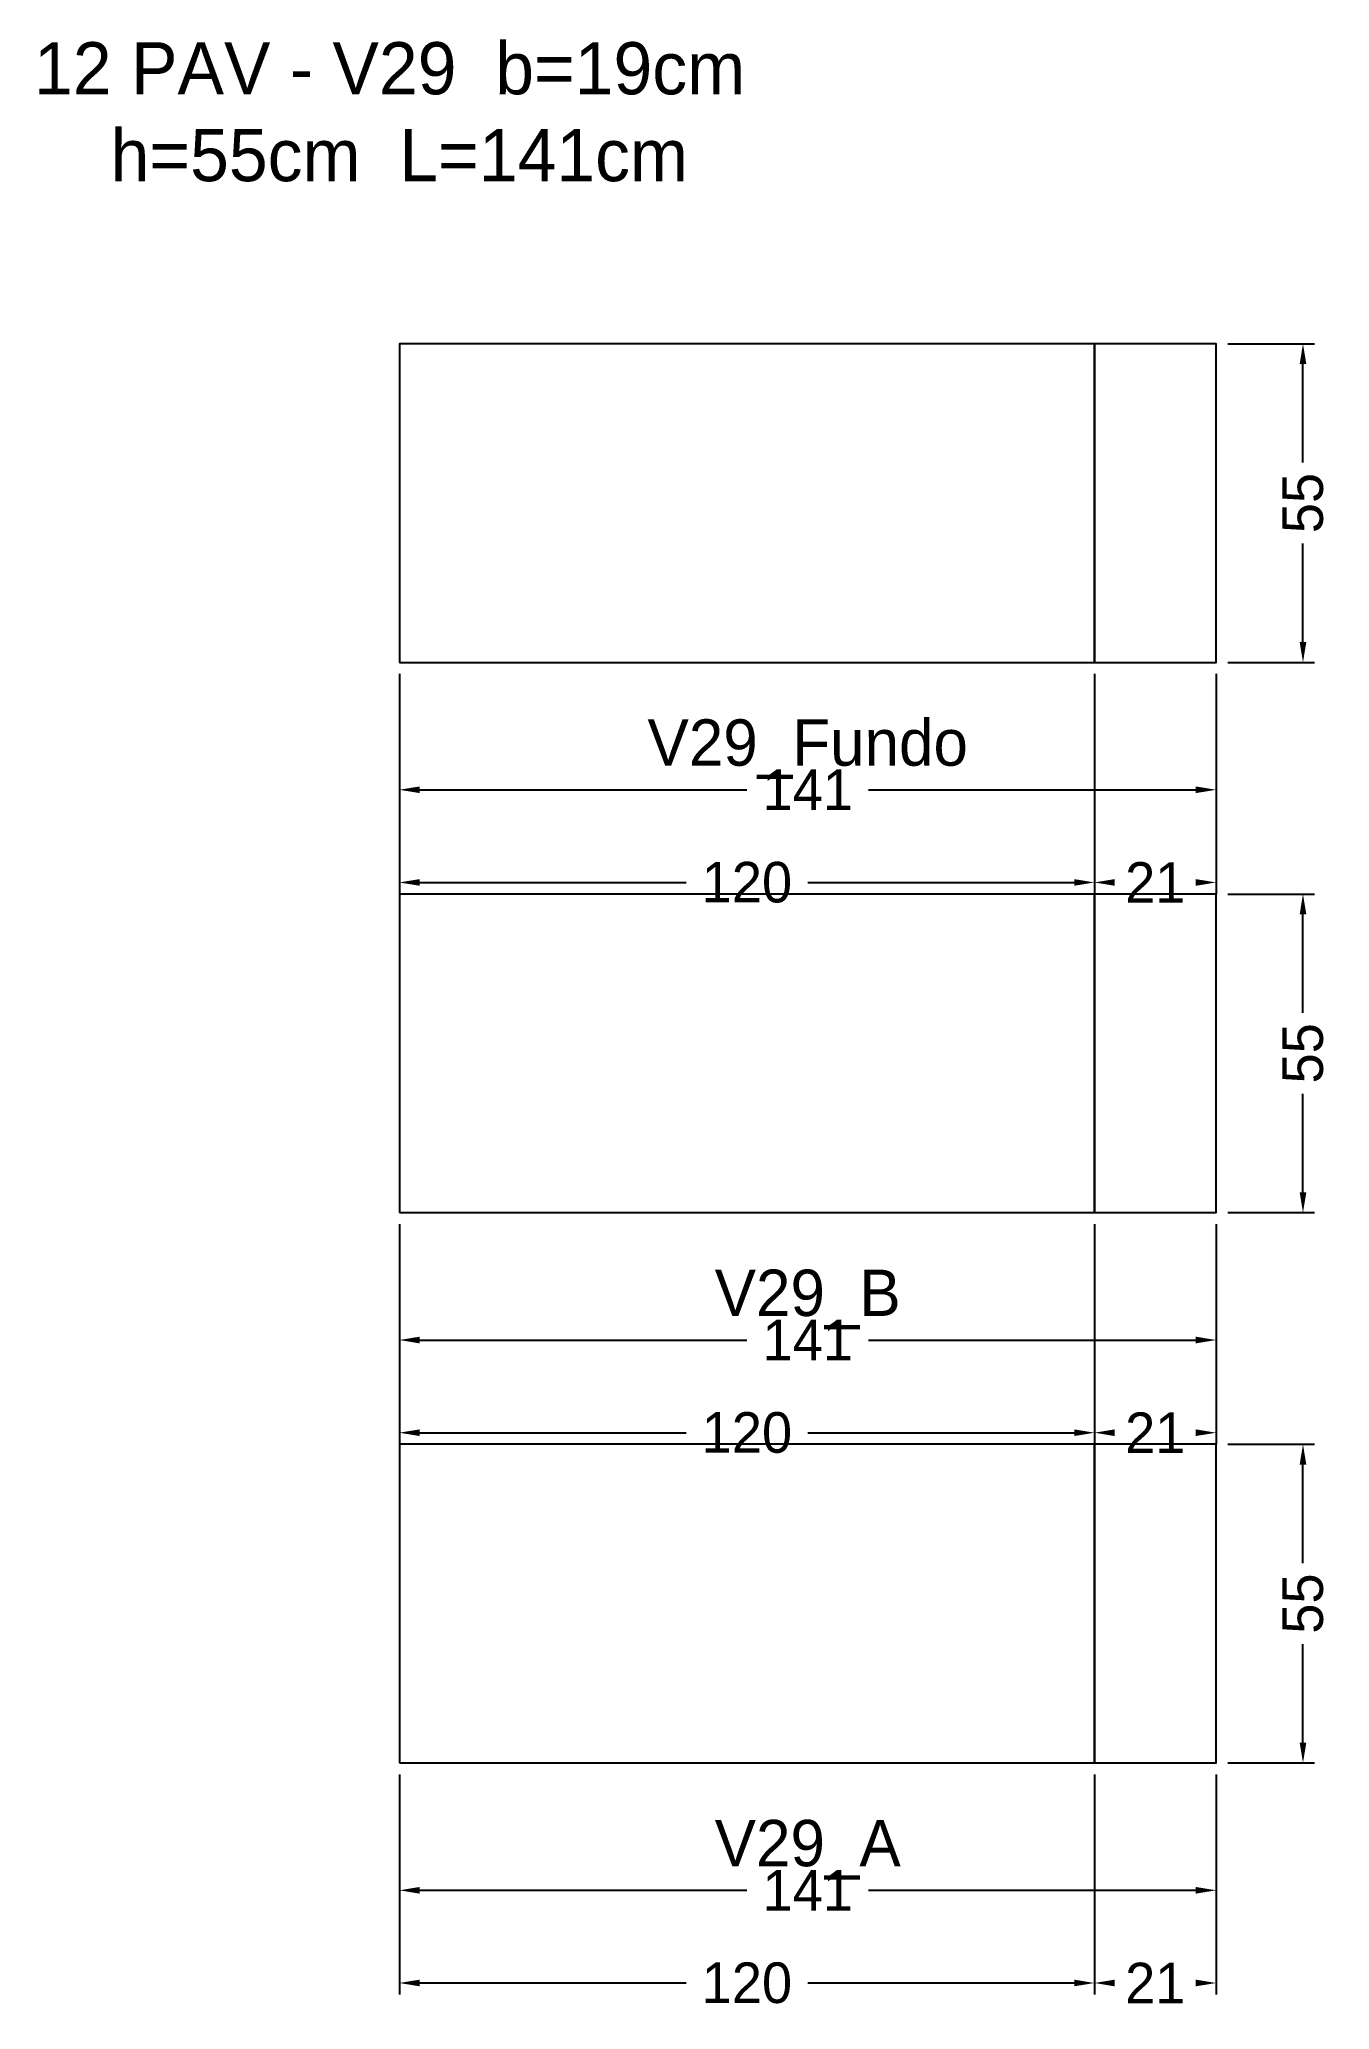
# Model space of a CAD drawing. Header units: metres. Extents: x -62 to 161, y -43 to 298.
import ezdxf

# ---------------------------------------------------------------- set-up
doc = ezdxf.new("R2010")
doc.units = ezdxf.units.M
for name, color, linetype in [('COTA', 3, 'Continuous'), ('NOMENCLATURA', 2, 'Continuous'), ('Paineis', 7, 'Continuous'), ('Texto Secao', 2, 'Continuous')]:
    doc.layers.add(name, color=color, linetype=linetype)
doc.dimstyles.new('COTA_VIG', dxfattribs={"dimtxt": 7, "dimasz": 3.5, "dimexe": 2, "dimexo": 2, "dimgap": 1.5, "dimtad": 1, "dimdec": 1, "dimcen": 2.5, "dimclrd": 3, "dimclre": 3, "dimclrt": 3, "dimazin": 3, "dimtfac": 1, "dimtmove": 0, "dimatfit": 3})

# ---------------------------------------------------------------- blocks, each defined once
blk = doc.blocks.new('_CLOSEDFILLED')
at = {"color": 0, "linetype": 'BYBLOCK'}
blk.add_solid([(-1, 0.164), (0, 0), (-1, -0.164)], dxfattribs=at)
blk = doc.blocks.new('*D1')
at = {"color": 3}
for p, q in [((0, -2), (0, -24)), ((141, -2), (141, -24)), ((3.5, -22), (60, -22)), ((81, -22), (137.5, -22))]:
    blk.add_line(p, q, dxfattribs=at)
at = {"layer": 'Defpoints'}
for p in [(0, 0), (141, 0), (0, -22)]:
    blk.add_point(p, dxfattribs=at)
at = {"layer": 'COTA', "color": 3, "xscale": 3.5, "yscale": 3.5, "rotation": 180}
blk.add_blockref('_CLOSEDFILLED', (0, -22), dxfattribs=at)
at = {"layer": 'COTA', "color": 3, "xscale": 3.5, "yscale": 3.5}
blk.add_blockref('_CLOSEDFILLED', (141, -22), dxfattribs=at)
at = {"layer": 'COTA', "color": 3, "insert": (70.5, -22), "char_height": 7, "attachment_point": 5}
blk.add_mtext('141', dxfattribs=at)
blk = doc.blocks.new('*D2')
at = {"color": 3}
for p, q in [((0, -2), (0, -40)), ((120, -2), (120, -40)), ((3.5, -38), (49.5, -38)), ((70.5, -38), (116.5, -38))]:
    blk.add_line(p, q, dxfattribs=at)
at = {"layer": 'Defpoints'}
for p in [(0, 0), (120, 0), (0, -38)]:
    blk.add_point(p, dxfattribs=at)
at = {"layer": 'COTA', "color": 3, "xscale": 3.5, "yscale": 3.5, "rotation": 180}
blk.add_blockref('_CLOSEDFILLED', (0, -38), dxfattribs=at)
at = {"layer": 'COTA', "color": 3, "xscale": 3.5, "yscale": 3.5}
blk.add_blockref('_CLOSEDFILLED', (120, -38), dxfattribs=at)
at = {"layer": 'COTA', "color": 3, "insert": (60, -38), "char_height": 7, "attachment_point": 5}
blk.add_mtext('120', dxfattribs=at)
blk = doc.blocks.new('*D3')
at = {"color": 3}
for p, q in [((120, -2), (120, -40)), ((141, -2), (141, -40))]:
    blk.add_line(p, q, dxfattribs=at)
at = {"layer": 'Defpoints'}
for p in [(120, 0), (141, 0), (120, -38)]:
    blk.add_point(p, dxfattribs=at)
at = {"layer": 'COTA', "color": 3, "xscale": 3.5, "yscale": 3.5, "rotation": 180}
blk.add_blockref('_CLOSEDFILLED', (120, -38), dxfattribs=at)
at = {"layer": 'COTA', "color": 3, "xscale": 3.5, "yscale": 3.5}
blk.add_blockref('_CLOSEDFILLED', (141, -38), dxfattribs=at)
at = {"layer": 'COTA', "color": 3, "insert": (130.5, -38), "char_height": 7, "attachment_point": 5}
blk.add_mtext('21', dxfattribs=at)
blk = doc.blocks.new('*D4')
at = {"color": 3}
for p, q in [((143, 55), (158, 55)), ((156, 34.5), (156, 51.5)), ((156, 3.5), (156, 20.5)), ((143, 0), (158, 0))]:
    blk.add_line(p, q, dxfattribs=at)
at = {"layer": 'Defpoints'}
for p in [(141, 55), (141, 0), (156, 0)]:
    blk.add_point(p, dxfattribs=at)
at = {"layer": 'COTA', "color": 3, "xscale": 3.5, "yscale": 3.5}
for p, rotation in [((156, 55), 90), ((156, 0), 270)]:
    blk.add_blockref('_CLOSEDFILLED', p, dxfattribs=dict(at, rotation=rotation))
at = {"layer": 'COTA', "color": 3, "insert": (156, 27.5), "char_height": 7, "attachment_point": 5, "rotation": 90}
blk.add_mtext('55', dxfattribs=at)
blk = doc.blocks.new('*D5')
at = {"color": 3}
for p, q in [((0, 93), (0, 71)), ((141, 93), (141, 71)), ((3.5, 73), (60, 73)), ((81, 73), (137.5, 73))]:
    blk.add_line(p, q, dxfattribs=at)
at = {"layer": 'Defpoints'}
for p in [(0, 95), (141, 95), (0, 73)]:
    blk.add_point(p, dxfattribs=at)
at = {"layer": 'COTA', "color": 3, "xscale": 3.5, "yscale": 3.5, "rotation": 180}
blk.add_blockref('_CLOSEDFILLED', (0, 73), dxfattribs=at)
at = {"layer": 'COTA', "color": 3, "xscale": 3.5, "yscale": 3.5}
blk.add_blockref('_CLOSEDFILLED', (141, 73), dxfattribs=at)
at = {"layer": 'COTA', "color": 3, "insert": (70.5, 73), "char_height": 7, "attachment_point": 5}
blk.add_mtext('141', dxfattribs=at)
blk = doc.blocks.new('*D6')
at = {"color": 3}
for p, q in [((0, 93), (0, 55)), ((120, 93), (120, 55)), ((3.5, 57), (49.5, 57)), ((70.5, 57), (116.5, 57))]:
    blk.add_line(p, q, dxfattribs=at)
at = {"layer": 'Defpoints'}
for p in [(0, 95), (120, 95), (0, 57)]:
    blk.add_point(p, dxfattribs=at)
at = {"layer": 'COTA', "color": 3, "xscale": 3.5, "yscale": 3.5, "rotation": 180}
blk.add_blockref('_CLOSEDFILLED', (0, 57), dxfattribs=at)
at = {"layer": 'COTA', "color": 3, "xscale": 3.5, "yscale": 3.5}
blk.add_blockref('_CLOSEDFILLED', (120, 57), dxfattribs=at)
at = {"layer": 'COTA', "color": 3, "insert": (60, 57), "char_height": 7, "attachment_point": 5}
blk.add_mtext('120', dxfattribs=at)
blk = doc.blocks.new('*D7')
at = {"color": 3}
for p, q in [((120, 93), (120, 55)), ((141, 93), (141, 55))]:
    blk.add_line(p, q, dxfattribs=at)
at = {"layer": 'Defpoints'}
for p in [(120, 95), (141, 95), (120, 57)]:
    blk.add_point(p, dxfattribs=at)
at = {"layer": 'COTA', "color": 3, "xscale": 3.5, "yscale": 3.5, "rotation": 180}
blk.add_blockref('_CLOSEDFILLED', (120, 57), dxfattribs=at)
at = {"layer": 'COTA', "color": 3, "xscale": 3.5, "yscale": 3.5}
blk.add_blockref('_CLOSEDFILLED', (141, 57), dxfattribs=at)
at = {"layer": 'COTA', "color": 3, "insert": (130.5, 57), "char_height": 7, "attachment_point": 5}
blk.add_mtext('21', dxfattribs=at)
blk = doc.blocks.new('*D8')
at = {"color": 3}
for p, q in [((143, 150), (158, 150)), ((156, 129.5), (156, 146.5)), ((156, 98.5), (156, 115.5)), ((143, 95), (158, 95))]:
    blk.add_line(p, q, dxfattribs=at)
at = {"layer": 'Defpoints'}
for p in [(141, 150), (141, 95), (156, 95)]:
    blk.add_point(p, dxfattribs=at)
at = {"layer": 'COTA', "color": 3, "xscale": 3.5, "yscale": 3.5}
for p, rotation in [((156, 150), 90), ((156, 95), 270)]:
    blk.add_blockref('_CLOSEDFILLED', p, dxfattribs=dict(at, rotation=rotation))
at = {"layer": 'COTA', "color": 3, "insert": (156, 122.5), "char_height": 7, "attachment_point": 5, "rotation": 90}
blk.add_mtext('55', dxfattribs=at)
blk = doc.blocks.new('*D9')
at = {"color": 3}
for p, q in [((0, 188), (0, 166)), ((141, 188), (141, 166)), ((3.5, 168), (60, 168)), ((81, 168), (137.5, 168))]:
    blk.add_line(p, q, dxfattribs=at)
at = {"layer": 'Defpoints'}
for p in [(0, 190), (141, 190), (0, 168)]:
    blk.add_point(p, dxfattribs=at)
at = {"layer": 'COTA', "color": 3, "xscale": 3.5, "yscale": 3.5, "rotation": 180}
blk.add_blockref('_CLOSEDFILLED', (0, 168), dxfattribs=at)
at = {"layer": 'COTA', "color": 3, "xscale": 3.5, "yscale": 3.5}
blk.add_blockref('_CLOSEDFILLED', (141, 168), dxfattribs=at)
at = {"layer": 'COTA', "color": 3, "insert": (70.5, 168), "char_height": 7, "attachment_point": 5}
blk.add_mtext('141', dxfattribs=at)
blk = doc.blocks.new('*D10')
at = {"color": 3}
for p, q in [((0, 188), (0, 150)), ((120, 188), (120, 150)), ((3.5, 152), (49.5, 152)), ((70.5, 152), (116.5, 152))]:
    blk.add_line(p, q, dxfattribs=at)
at = {"layer": 'Defpoints'}
for p in [(0, 190), (120, 190), (0, 152)]:
    blk.add_point(p, dxfattribs=at)
at = {"layer": 'COTA', "color": 3, "xscale": 3.5, "yscale": 3.5, "rotation": 180}
blk.add_blockref('_CLOSEDFILLED', (0, 152), dxfattribs=at)
at = {"layer": 'COTA', "color": 3, "xscale": 3.5, "yscale": 3.5}
blk.add_blockref('_CLOSEDFILLED', (120, 152), dxfattribs=at)
at = {"layer": 'COTA', "color": 3, "insert": (60, 152), "char_height": 7, "attachment_point": 5}
blk.add_mtext('120', dxfattribs=at)
blk = doc.blocks.new('*D11')
at = {"color": 3}
for p, q in [((120, 188), (120, 150)), ((141, 188), (141, 150))]:
    blk.add_line(p, q, dxfattribs=at)
at = {"layer": 'Defpoints'}
for p in [(120, 190), (141, 190), (120, 152)]:
    blk.add_point(p, dxfattribs=at)
at = {"layer": 'COTA', "color": 3, "xscale": 3.5, "yscale": 3.5, "rotation": 180}
blk.add_blockref('_CLOSEDFILLED', (120, 152), dxfattribs=at)
at = {"layer": 'COTA', "color": 3, "xscale": 3.5, "yscale": 3.5}
blk.add_blockref('_CLOSEDFILLED', (141, 152), dxfattribs=at)
at = {"layer": 'COTA', "color": 3, "insert": (130.5, 152), "char_height": 7, "attachment_point": 5}
blk.add_mtext('21', dxfattribs=at)
blk = doc.blocks.new('*D12')
at = {"color": 3}
for p, q in [((143, 245), (158, 245)), ((156, 224.5), (156, 241.5)), ((156, 193.5), (156, 210.5)), ((143, 190), (158, 190))]:
    blk.add_line(p, q, dxfattribs=at)
at = {"layer": 'Defpoints'}
for p in [(141, 245), (141, 190), (156, 190)]:
    blk.add_point(p, dxfattribs=at)
at = {"layer": 'COTA', "color": 3, "xscale": 3.5, "yscale": 3.5}
for p, rotation in [((156, 245), 90), ((156, 190), 270)]:
    blk.add_blockref('_CLOSEDFILLED', p, dxfattribs=dict(at, rotation=rotation))
at = {"layer": 'COTA', "color": 3, "insert": (156, 217.5), "char_height": 7, "attachment_point": 5, "rotation": 90}
blk.add_mtext('55', dxfattribs=at)

msp = doc.modelspace()

# ---------------------------------------------------------------- linework, layer by layer
at = {"layer": 'Paineis'}
for points in [[(0, 190), (120, 190), (120, 245), (0, 245)], [(120, 190), (141, 190), (141, 245), (120, 245)], [(0, 95), (120, 95), (120, 150), (0, 150)], [(120, 95), (141, 95), (141, 150), (120, 150)], [(0, 0), (120, 0), (120, 55), (0, 55)], [(120, 0), (141, 0), (141, 55), (120, 55)]]:
    msp.add_lwpolyline(points, close=True, dxfattribs=at)

# ---------------------------------------------------------------- texts
at = {"layer": 'NOMENCLATURA', "insert": (0, 285), "char_height": 9, "width": 161, "attachment_point": 5}
msp.add_mtext('12 PAV - V29  b=19cm  h=55cm  L=141cm', dxfattribs=at)
at = {"layer": 'Texto Secao', "char_height": 8, "width": 161, "attachment_point": 5}
for s, insert in [('V29_Fundo', (70.5, 175)), ('V29_B', (70.5, 80)), ('V29_A', (70.5, -15))]:
    msp.add_mtext(s, dxfattribs=dict(at, insert=insert))

# ---------------------------------------------------------------- dimensions: what is measured, and where the dimension line sits
at = {"layer": 'COTA'}
for base, p1, p2, picture, middle in [((156, 190), (141, 190), (141, 245), '*D12', (156, 217.5)), ((156, 95), (141, 95), (141, 150), '*D8', (156, 122.5)), ((156, 0), (141, 0), (141, 55), '*D4', (156, 27.5))]:
    dim = msp.add_linear_dim(base=base, p1=p1, p2=p2, angle=90, dimstyle='COTA_VIG', dxfattribs=at)
    dim.commit()
    dim.dimension.update_dxf_attribs({"geometry": picture, "text_midpoint": middle})
for base, p1, p2, picture, middle in [((0, 168), (0, 190), (141, 190), '*D9', (70.5, 168)), ((0, 152), (0, 190), (120, 190), '*D10', (60, 152)), ((120, 152), (120, 190), (141, 190), '*D11', (130.5, 152)), ((0, 73), (0, 95), (141, 95), '*D5', (70.5, 73)), ((0, 57), (0, 95), (120, 95), '*D6', (60, 57)), ((120, 57), (120, 95), (141, 95), '*D7', (130.5, 57)), ((0, -22), (0, 0), (141, 0), '*D1', (70.5, -22)), ((0, -38), (0, 0), (120, 0), '*D2', (60, -38)), ((120, -38), (120, 0), (141, 0), '*D3', (130.5, -38))]:
    dim = msp.add_linear_dim(base=base, p1=p1, p2=p2, dimstyle='COTA_VIG', dxfattribs=at)
    dim.commit()
    dim.dimension.update_dxf_attribs({"geometry": picture, "text_midpoint": middle})

doc.saveas('drawing.dxf')
